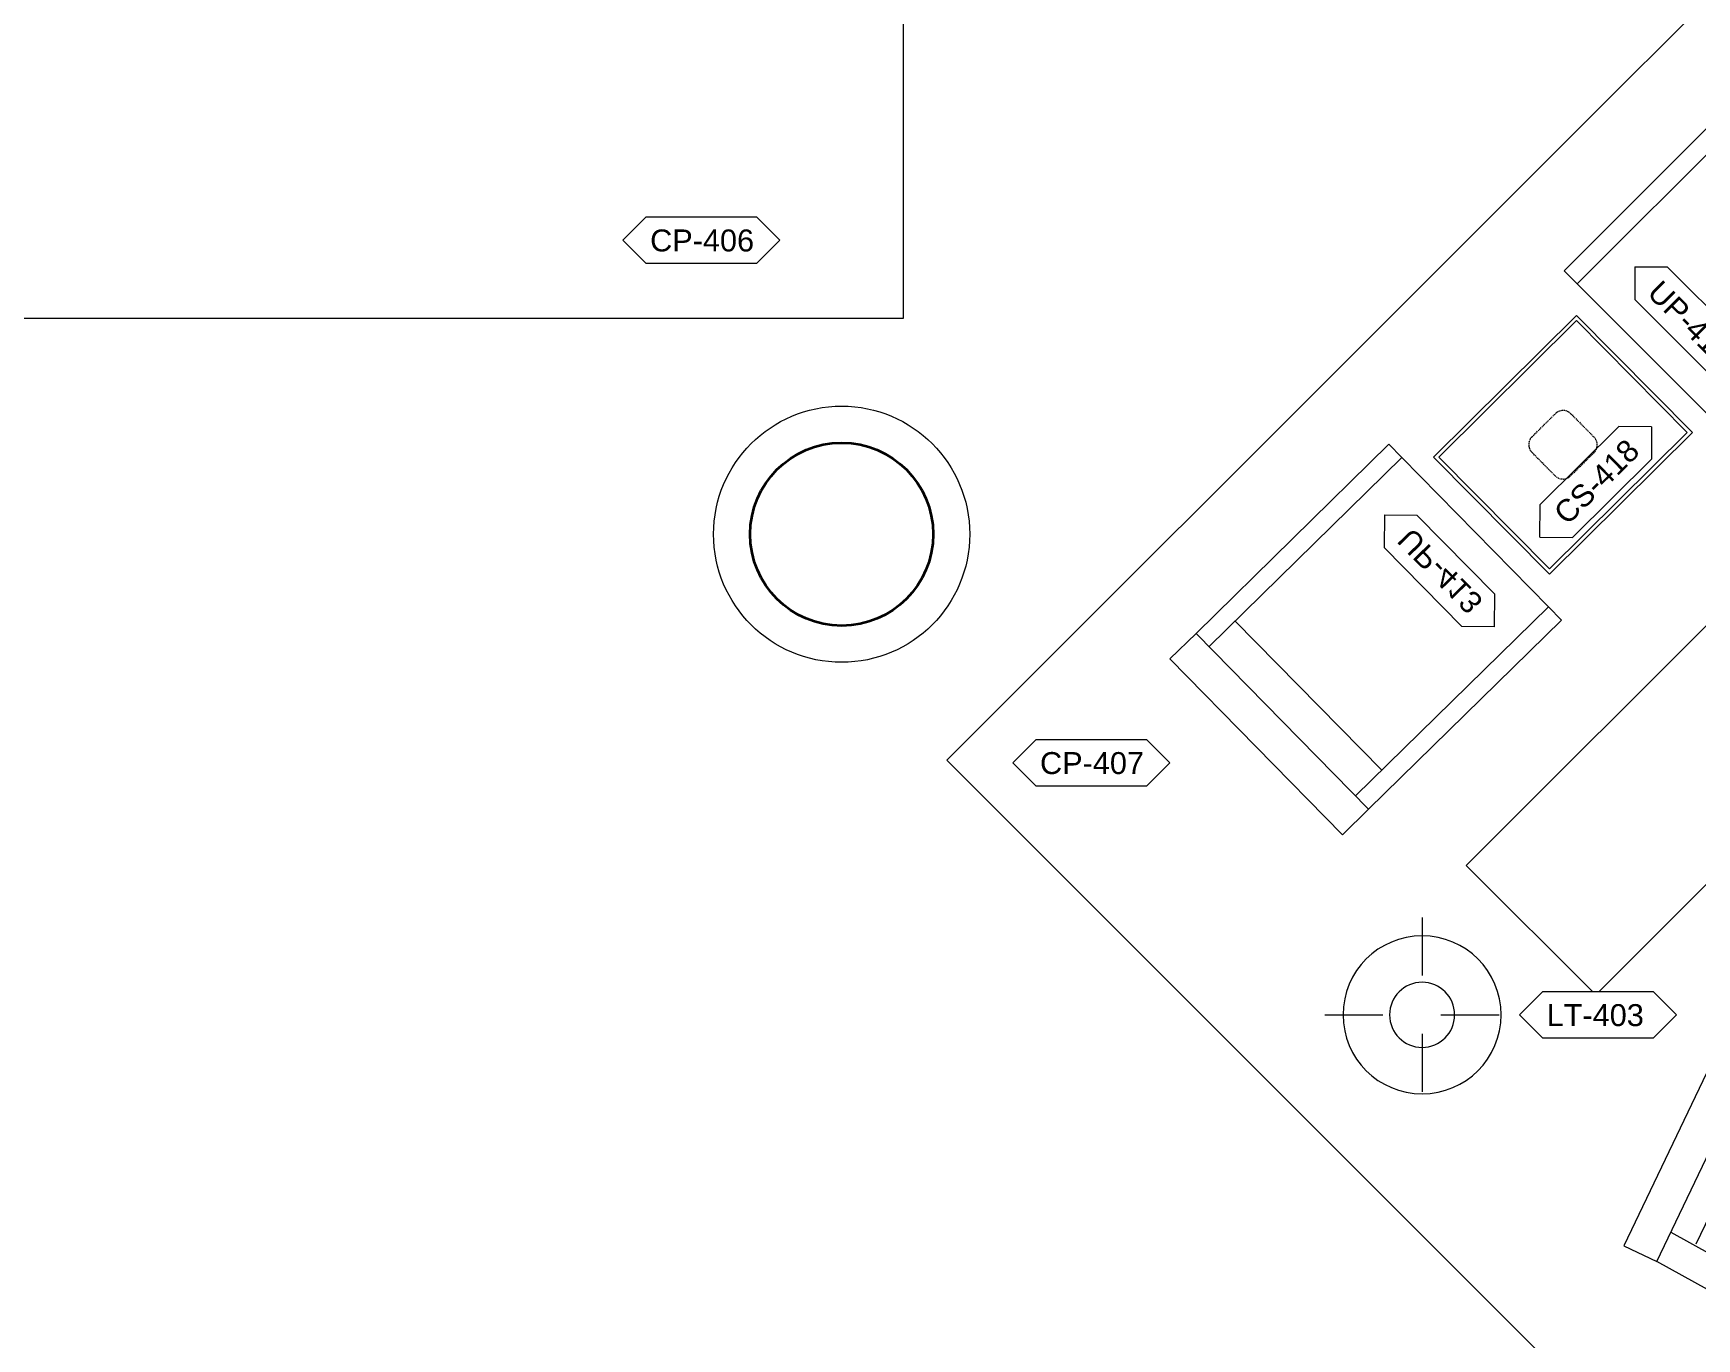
# Model space of a CAD drawing. Header units: centimetres. Extents: x 118932 to 154602, y -32682 to -23521.
# Drawn here: x 136102.9 to 136557.5, y -28744.7 to -28387.9 of the extents above; entities that cross this region are included whole.
import ezdxf

# ---------------------------------------------------------------- set-up
doc = ezdxf.new("R2010")
doc.units = ezdxf.units.CM
doc.header["$LTSCALE"] = 50
doc.header["$MEASUREMENT"] = 0
doc.linetypes.add('Dash', pattern=[6.35, 3.175, -3.175])
doc.linetypes.add('HIDDEN2', pattern=[0.1875, 0.125, -0.0625])
for name, color, linetype, lineweight, true_color in [('GEN_00_BL_Yazı', 7, 'Continuous', 0, 0x4f5250), ('GEN_01_TA_Kolon', 7, 'Continuous', 35, 0xd05d28), ('GEN_02_TF_Aydınlatma', 7, 'Continuous', 9, 0xf6a950), ('GEN_02_TF_Mobilya', 7, 'Continuous', 5, 0x745e3d), ('GEN_05_ML_Kompozit Panel', 7, 'Continuous', 9, 0x7f8274)]:
    doc.layers.add(name, color=color, linetype=linetype, lineweight=lineweight, true_color=true_color)
doc.layers.add('GEN_02_TF_Halı', color=7, linetype='Continuous', lineweight=5, true_color=0x903373, transparency=0.8)
doc.styles.add('Arial_6', font='arial.ttf', dxfattribs={"height": 59.5325})

# ---------------------------------------------------------------- blocks, each defined once
blk = doc.blocks.new('LEVEL 0_A BLOK_KOLON')
at = {"layer": 'GEN_01_TA_Kolon'}
blk.add_circle((61179.67, 8966.67), 25, dxfattribs=at)
blk = doc.blocks.new('FFE Tag-Multi-MSD - FFE Tag-Multi-MSD-8152404-TYPE A-01 - FURNITURE PLAN')
blk.add_wipeout([(-8.76, 0), (-6.19, 2.57), (6.19, 2.57), (8.76, 0), (6.19, -2.57), (-6.19, -2.57)]).dxf.layer = 'GEN_00_BL_Yazı'
at = {"layer": 'GEN_00_BL_Yazı'}
for p, q in [((-8.76, 0), (-6.19, 2.57)), ((6.19, 2.57), (-6.19, 2.57)), ((8.76, 0), (6.19, 2.57)), ((-8.76, 0), (-6.19, -2.57)), ((8.76, 0), (6.19, -2.57)), ((-6.19, -2.57), (6.19, -2.57))]:
    blk.add_line(p, q, dxfattribs=at)
blk = doc.blocks.new('CS-417_Console_200(W)x50(D)x80(H)')
at = {"layer": 'GEN_02_TF_Mobilya'}
for p, q in [((1000, 250), (-1000, 250)), ((-1000, 250), (-1000, -250)), ((1000, -250), (1000, 250)), ((-1000, -250), (1000, -250))]:
    blk.add_line(p, q, dxfattribs=at)
at = {"layer": 'GEN_00_BL_Yazı', "xscale": 24.48801272789196, "yscale": 24.48801272789196, "zscale": 24.48801272789196}
blk.add_blockref('FFE Tag-Multi-MSD - FFE Tag-Multi-MSD-8152404-TYPE A-01 - FURNITURE PLAN', (739.5, -130.5), dxfattribs=at)
at = {"layer": 'GEN_00_BL_Yazı', "insert": (599.4, -101.3), "char_height": 60, "attachment_point": 1, "style": 'Arial_6'}
blk.add_mtext('CS-417', dxfattribs=at)
blk = doc.blocks.new('CS-418_SideTable_55(W)x45(D)x55(H)')
at = {"layer": 'GEN_00_BL_Yazı', "xscale": 24.48801272789197, "yscale": 24.48801272789197, "zscale": 24.48801272789197}
blk.add_blockref('FFE Tag-Multi-MSD - FFE Tag-Multi-MSD-8152404-TYPE A-01 - FURNITURE PLAN', (-8, -135.2), dxfattribs=at)
at = {"layer": 'GEN_02_TF_Mobilya'}
for points in [[(-275, 225), (275, 225), (275, -225), (-275, -225)], [(-265, 215), (265, 215), (265, -215), (-265, -215)]]:
    blk.add_lwpolyline(points, close=True, dxfattribs=at)
at = {"layer": 'GEN_02_TF_Mobilya', "linetype": 'HIDDEN2', "ltscale": 0.5}
blk.add_lwpolyline([(-45, 75), (45, 75, -0.414214), (75, 45), (75, -45, -0.414214), (45, -75), (-45, -75, -0.414214), (-75, -45), (-75, 45, -0.414214)], format="xyb", close=True, dxfattribs=at)
at = {"layer": 'GEN_00_BL_Yazı', "insert": (-148, -106), "char_height": 60, "attachment_point": 1, "style": 'Arial_6'}
blk.add_mtext('CS-418', dxfattribs=at)
blk = doc.blocks.new('UP-413_LoungeChair')
at = {"layer": 'GEN_02_TF_Mobilya'}
for p, q in [((-336.6, 419.1), (-285.8, 419.1)), ((-336.6, -319.1), (-336.6, 419.1)), ((-285.8, 419.1), (285.8, 419.1)), ((-285.8, 419.1), (-285.8, -319.1)), ((285.8, 419.1), (336.6, 419.1)), ((285.8, -319.1), (285.8, 419.1)), ((336.6, 419.1), (336.6, -319.1)), ((-285.8, -219.1), (285.8, -219.1)), ((336.6, -319.1), (-336.6, -319.1)), ((-336.6, -319.1), (-336.6, -419.1)), ((336.6, -419.1), (336.6, -319.1)), ((-336.6, -419.1), (336.6, -419.1))]:
    blk.add_line(p, q, dxfattribs=at)
at = {"layer": 'GEN_00_BL_Yazı', "xscale": 24.48801272789196, "yscale": 24.48801272789196, "zscale": 24.48801272789196, "rotation": 180}
blk.add_blockref('FFE Tag-Multi-MSD - FFE Tag-Multi-MSD-8152404-TYPE A-01 - FURNITURE PLAN', (-7, 275.2), dxfattribs=at)
at = {"layer": 'GEN_00_BL_Yazı', "insert": (133, 246), "char_height": 60, "attachment_point": 1, "rotation": 180, "style": 'Arial_6'}
blk.add_mtext('UP-413', dxfattribs=at)
blk = doc.blocks.new('UP-417_ArmChair')
at = {"layer": 'GEN_02_TF_Mobilya'}
for p, q in [((-526.2, 501.6), (-437.3, 501.6)), ((-476.2, -351.7), (-526.2, 501.6)), ((-437.3, 501.6), (437.3, 501.6)), ((-437.3, 501.6), (-387.3, -351.7)), ((387.3, -351.7), (437.3, 501.6)), ((437.3, 501.6), (526.2, 501.6)), ((526.2, 501.6), (476.2, -351.7)), ((-387.3, -275.5), (387.3, -275.5)), ((476.2, -351.7), (-476.2, -351.7)), ((-476.2, -351.7), (-476.2, -451.7)), ((476.2, -451.7), (476.2, -351.7)), ((-476.2, -451.7), (476.2, -451.7))]:
    blk.add_line(p, q, dxfattribs=at)
at = {"layer": 'GEN_00_BL_Yazı', "xscale": 24.48801272789224, "yscale": 24.48801272789224, "zscale": 24.48801272789224, "rotation": 180}
blk.add_blockref('FFE Tag-Multi-MSD - FFE Tag-Multi-MSD-8152404-TYPE A-01 - FURNITURE PLAN', (-112, 320.2), dxfattribs=at)
at = {"layer": 'GEN_00_BL_Yazı', "insert": (28, 291), "char_height": 60, "attachment_point": 1, "rotation": 180, "style": 'Arial_6'}
blk.add_mtext('UP-417', dxfattribs=at)
blk = doc.blocks.new('CP-406_550(W)x360(D)x2')
at = {"layer": 'GEN_00_BL_Yazı', "xscale": 2.448801272789196, "yscale": 2.448801272789196, "zscale": 2.448801272789196}
blk.add_blockref('FFE Tag-Multi-MSD - FFE Tag-Multi-MSD-8152404-TYPE A-01 - FURNITURE PLAN', (0, 0), dxfattribs=at)
at = {"layer": 'GEN_00_BL_Yazı', "insert": (-14, 2.92), "char_height": 6, "attachment_point": 1, "style": 'Arial_6'}
blk.add_mtext('CP-406', dxfattribs=at)
blk = doc.blocks.new('CP-407_360(W)x350(D)x2')
at = {"layer": 'GEN_00_BL_Yazı', "xscale": 2.448801272789196, "yscale": 2.448801272789196, "zscale": 2.448801272789196}
blk.add_blockref('FFE Tag-Multi-MSD - FFE Tag-Multi-MSD-8152404-TYPE A-01 - FURNITURE PLAN', (0, 0), dxfattribs=at)
at = {"layer": 'GEN_00_BL_Yazı', "insert": (-14, 2.92), "char_height": 6, "attachment_point": 1, "style": 'Arial_6'}
blk.add_mtext('CP-407', dxfattribs=at)
blk = doc.blocks.new('LT-403_FloorLamp')
at = {"layer": 'GEN_02_TF_Aydınlatma', "linetype": 'Dash', "lineweight": 5}
blk.add_line((0, 258.8), (0, -273), dxfattribs=at)
at = {"layer": 'GEN_02_TF_Aydınlatma'}
for radius, start, end in [(215.9, 0, 180), (88.9, 0, 180), (215.9, 180, 0), (88.9, 180, 0)]:
    blk.add_arc((0, -7.1), radius, start, end, dxfattribs=at)
at = {"layer": 'GEN_00_BL_Yazı', "xscale": 24.48801272789196, "yscale": 24.48801272789196, "zscale": 24.48801272789196}
blk.add_blockref('FFE Tag-Multi-MSD - FFE Tag-Multi-MSD-8152404-TYPE A-01 - FURNITURE PLAN', (480.4, -7.1), dxfattribs=at)
at = {"layer": 'GEN_02_TF_Aydınlatma', "linetype": 'Dash', "lineweight": 5}
blk.add_line((-265.9, -7.1), (265.9, -7.1), dxfattribs=at)
at = {"layer": 'GEN_00_BL_Yazı', "insert": (340.4, 22.1), "char_height": 60, "attachment_point": 1, "style": 'Arial_6'}
blk.add_mtext('LT-403', dxfattribs=at)
blk = doc.blocks.new('A blok level 0 tefriş')
at = {"layer": 'GEN_02_TF_Mobilya'}
for name, p in [('CP-406_550(W)x360(D)x2', (-441.09, 269.09)), ('CP-407_360(W)x350(D)x2', (-334.54, 126.27))]:
    blk.add_blockref(name, p, dxfattribs=at)
at = {"layer": 'GEN_02_TF_Halı'}
blk.add_lwpolyline([(-904.21, 607.81), (-935.8, 607.81), (-935.8, 247.81), (-385.8, 247.81), (-385.8, 607.81), (-901.67, 607.81)], dxfattribs=at)
blk.add_lwpolyline([(269.51, -7.4), (-119.4, 381.51), (-373.96, 126.95), (14.95, -261.96)], close=True, dxfattribs=at)
at = {"layer": 'GEN_02_TF_Mobilya', "xscale": 0.09999999999999999, "yscale": 0.09999999999999999, "zscale": 0.09999999999999999, "rotation": 44.99999999999994}
blk.add_blockref('CS-417_Console_200(W)x50(D)x80(H)', (-143.66, 151.21), dxfattribs=at)
at = {"layer": 'GEN_02_TF_Mobilya'}
for name, p, xscale, yscale, zscale, rotation in [('CS-418_SideTable_55(W)x45(D)x55(H)', (-205.63, 213.18), 0.1, 0.1, 0.1, 44.72736861663525), ('UP-417_ArmChair', (-127.73, 17.76), 0.09999999999999994, 0.09999999999999994, 0.09999999999999994, 244.434788454249)]:
    blk.add_blockref(name, p, dxfattribs=dict(at, xscale=xscale, yscale=yscale, zscale=zscale, rotation=rotation))
at = {"layer": 'GEN_02_TF_Mobilya', "xscale": 0.09999999999999999, "yscale": 0.09999999999999999, "zscale": 0.09999999999999999, "rotation": 135.0000000000001}
blk.add_blockref('UP-413_LoungeChair', (-151.89, 266.58), dxfattribs=at)
at = {"layer": 'GEN_02_TF_Mobilya', "xscale": 0.1, "yscale": 0.1, "zscale": 0.1}
blk.add_blockref('LT-403_FloorLamp', (-244.13, 58.1), dxfattribs=at)
at = {"layer": 'GEN_02_TF_Mobilya', "xscale": -0.09999999999999999, "yscale": 0.09999999999999996, "zscale": 0.09999999999999999, "rotation": 314.4547372332723}
blk.add_blockref('UP-413_LoungeChair', (-259.54, 159.96), dxfattribs=at)
blk = doc.blocks.new('level 0 main tower duvarlar')
at = {"layer": 'GEN_05_ML_Kompozit Panel'}
blk.add_circle((-1543.81, -386.27), 35, dxfattribs=at)

msp = doc.modelspace()

# ---------------------------------------------------------------- block references
msp.add_blockref('LEVEL 0_A BLOK_KOLON', (75144.13, -37491.52))

# ---------------------------------------------------------------- next in the draw order: block references
msp.add_blockref('A blok level 0 tefriş', (136726.54, -28713.57))

# ---------------------------------------------------------------- next in the draw order: block references
msp.add_blockref('level 0 main tower duvarlar', (137867.6, -28138.57))

doc.saveas('drawing.dxf')
